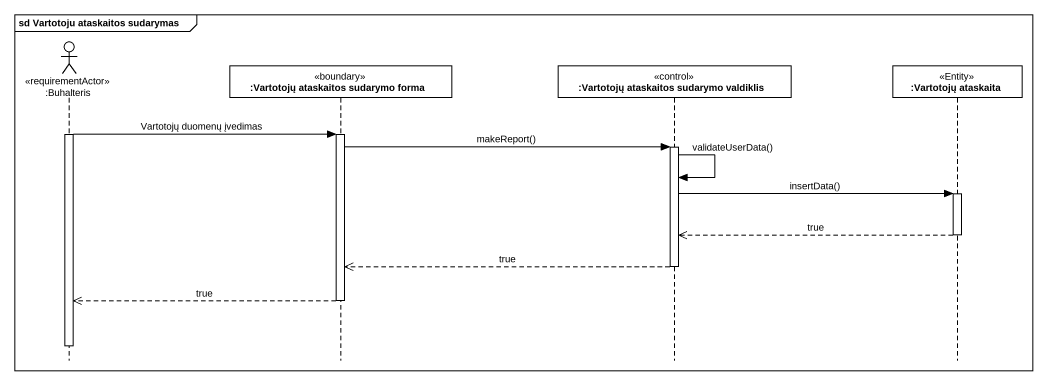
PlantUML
@startuml
mainframe sd Vartotoju ataskaitos sudarymas
hide footbox
actor ":Buhalteris" as Buhalteris <<requirementActor>>
participant ":Vartotojų ataskaitos sudarymo forma" as Vartotojų_ataskaitos <<boundary>>
participant ":Vartotojų ataskaitos sudarymo valdiklis" as Vartotojų_ataskaitos_2 <<control>>
participant ":Vartotojų ataskaita" as Vartotojų_ataskaita <<Entity>>

activate Buhalteris
Buhalteris -> Vartotojų_ataskaitos : Vartotojų duomenų įvedimas
activate Vartotojų_ataskaitos
Vartotojų_ataskaitos -> Vartotojų_ataskaitos_2 : makeReport()
activate Vartotojų_ataskaitos_2
Vartotojų_ataskaitos_2 -> Vartotojų_ataskaitos_2 : validateUserData()
Vartotojų_ataskaitos_2 -> Vartotojų_ataskaita : insertData()
activate Vartotojų_ataskaita
Vartotojų_ataskaita -->> Vartotojų_ataskaitos_2 : true
deactivate Vartotojų_ataskaita
Vartotojų_ataskaitos_2 -->> Vartotojų_ataskaitos : true
deactivate Vartotojų_ataskaitos_2
Vartotojų_ataskaitos -->> Buhalteris : true
deactivate Vartotojų_ataskaitos
deactivate Buhalteris
@enduml
